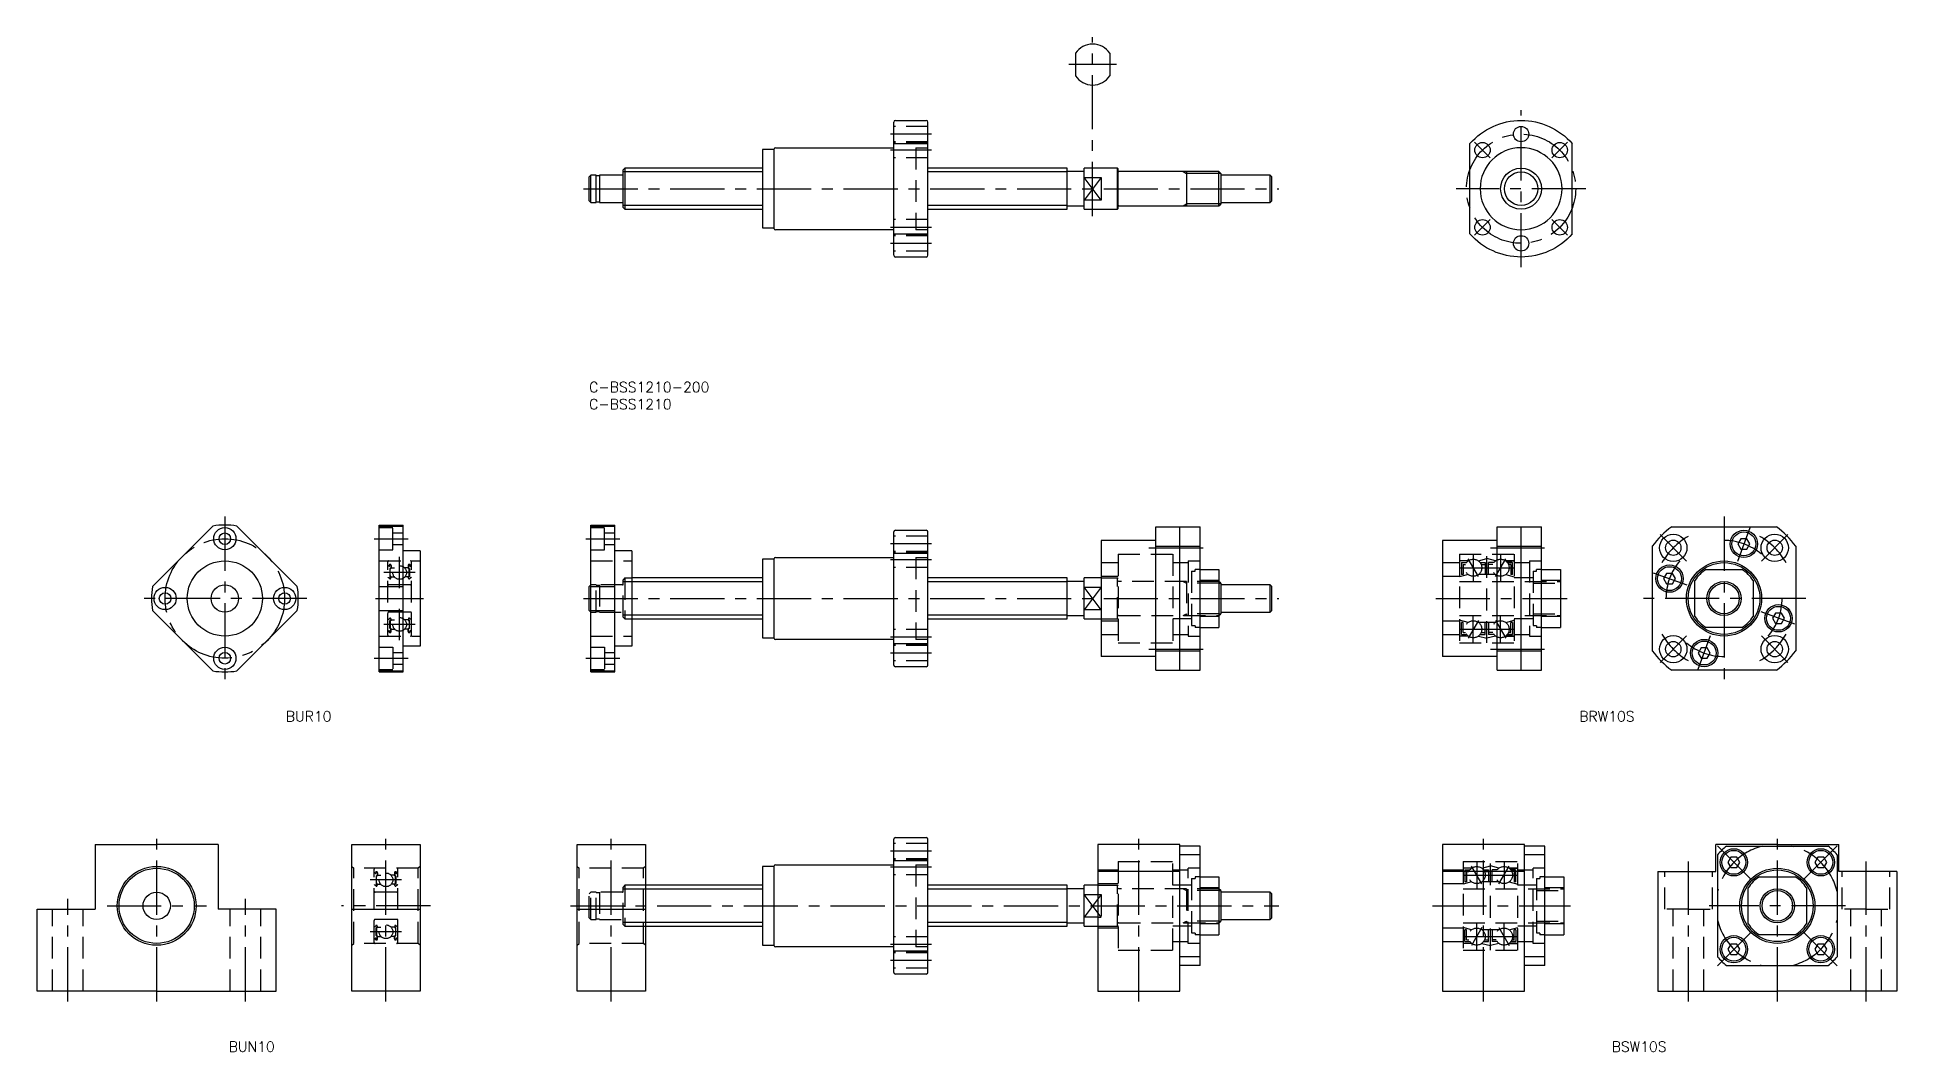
# Model space of a CAD drawing. Extents: x -162 to 383, y -196 to 101.
import ezdxf

# ---------------------------------------------------------------- set-up
doc = ezdxf.new("R2010")
doc.units = 0
doc.header["$LTSCALE"] = 0.5
doc.linetypes.add('CENTER', pattern=[50.8, 31.75, -6.35, 6.35, -6.35])
doc.linetypes.add('DASHED', pattern=[19.05, 12.7, -6.35])
doc.layers.get('0').update_dxf_attribs({"linetype": 'CONTINUOUS'})
doc.layers.add('CENTER', color=1, linetype='CENTER')
doc.styles.get("Standard").update_dxf_attribs({"font": 'txt.shx', "height": 3, "bigfont": 'bigfont.shx'})

# ---------------------------------------------------------------- blocks, each defined once
blk = doc.blocks.new('*U33')
at = {"color": 7, "linetype": 'CONTINUOUS'}
blk.add_text('BUR10', height=3, dxfattribs=at).set_placement((-88.85, -99.42))
blk = doc.blocks.new('*U34')
at = {"color": 7, "linetype": 'CONTINUOUS'}
blk.add_text('BRW10S', height=3, dxfattribs=at).set_placement((290.04, -99.42))
blk = doc.blocks.new('*U35')
at = {"color": 7, "linetype": 'CONTINUOUS'}
blk.add_text('BSW10S', height=3, dxfattribs=at).set_placement((299.53, -196.15))
blk = doc.blocks.new('*U36')
at = {"color": 7, "linetype": 'CONTINUOUS'}
blk.add_text('BUN10', height=3, dxfattribs=at).set_placement((-105.59, -196.15))
blk = doc.blocks.new('*U37')
at = {"color": 7, "linetype": 'CONTINUOUS'}
blk.add_text('C-BSS1210-200', height=3, dxfattribs=at).set_placement((0, -3))
blk = doc.blocks.new('*U38')
at = {"color": 7, "linetype": 'CONTINUOUS'}
blk.add_text('C-BSS1210', height=3, dxfattribs=at).set_placement((0, -8))

msp = doc.modelspace()

# ---------------------------------------------------------------- linework, layer by layer
at = {"color": 7, "linetype": 'CONTINUOUS'}
for p, q in [((142.5, 96.29), (142.5, 89.66)), ((152.5, 96.29), (152.5, 89.66)), ((89.75, 76.6), (98.75, 76.6)), ((89.25, 37.1), (89.25, 76.1)), ((99.25, 37.1), (99.25, 76.1)), ((54.25, 68.1), (50.75, 68.1)), ((50.75, 68.1), (50.75, 45.1)), ((54.25, 44.9), (54.25, 68.3)), ((54.55, 68.6), (89.25, 68.6)), ((89.25, 69.83), (99.25, 69.83)), ((258, 43.37), (258, 69.83)), ((288, 43.37), (288, 69.83)), ((0.5, 60.6), (0, 60.1)), ((0, 53.1), (0, 60.1)), ((2.1, 60.6), (0.5, 60.6)), ((0.5, 52.6), (0.5, 60.6)), ((2.1, 52.6), (2.1, 60.6)), ((3, 60.4), (2.1, 60.4)), ((9.8, 60.6), (3, 60.6)), ((3, 60.6), (3, 52.6)), ((10.5, 62.6), (10, 62.1)), ((10, 51.1), (10, 62.1)), ((10.5, 62.6), (10.5, 50.6)), ((50.75, 62.6), (10.5, 62.6)), ((140, 62.6), (99.25, 62.6)), ((140, 50.6), (140, 62.6)), ((145, 61.6), (140, 61.6)), ((154.8, 62.6), (145, 62.6)), ((145, 50.6), (145, 62.6)), ((155, 62.4), (154.8, 62.6)), ((154.8, 50.6), (154.8, 62.6)), ((155, 50.8), (155, 62.4)), ((184.5, 61.6), (155.2, 61.6)), ((175, 61.6), (175, 51.6)), ((185, 61.1), (184.5, 61.6)), ((184.5, 51.6), (184.5, 61.6)), ((185, 61.1), (185, 52.1)), ((199.5, 60.6), (185, 60.6)), ((200, 60.1), (199.5, 60.6)), ((199.5, 52.6), (199.5, 60.6)), ((200, 53.1), (200, 60.1)), ((145, 59.92), (150, 59.92)), ((150, 59.92), (150, 53.28)), ((0, 53.1), (0.5, 52.6)), ((0.5, 52.6), (2.1, 52.6)), ((2.1, 52.8), (3, 52.8)), ((3, 52.6), (9.8, 52.6)), ((10, 51.1), (10.5, 50.6)), ((10.5, 50.6), (50.75, 50.6)), ((99.25, 50.6), (140, 50.6)), ((140, 51.6), (145, 51.6)), ((150, 53.28), (145, 53.28)), ((145, 50.6), (154.8, 50.6)), ((154.8, 50.6), (155, 50.8)), ((155.2, 51.6), (184.5, 51.6)), ((184.5, 51.6), (185, 52.1)), ((185, 52.6), (199.5, 52.6)), ((199.5, 52.6), (200, 53.1)), ((50.75, 45.1), (54.25, 45.1)), ((89.25, 44.6), (54.55, 44.6)), ((89.25, 43.37), (99.25, 43.37)), ((98.75, 36.6), (89.75, 36.6)), ((-127.9, -59.86), (-110.24, -42.19)), ((-85.49, -59.86), (-103.16, -42.19)), ((-61.5, -84.9), (-61.5, -41.9)), ((-61.5, -41.9), (-54.5, -41.9)), ((-61.5, -42.19), (-54.5, -42.19)), ((-54.5, -84.9), (-54.5, -41.9)), ((0.5, -84.9), (0.5, -41.9)), ((0.5, -41.9), (7.5, -41.9)), ((0.5, -42.19), (7.5, -42.19)), ((7.5, -84.9), (7.5, -41.9)), ((89.75, -43.4), (98.75, -43.4)), ((166, -84.4), (166, -42.4)), ((166, -42.4), (179, -42.4)), ((173, -84.4), (173, -42.4)), ((179, -84.4), (179, -42.4)), ((266, -84.4), (266, -42.4)), ((266, -42.4), (279, -42.4)), ((273, -84.4), (273, -42.4)), ((279, -84.4), (279, -42.4)), ((317.11, -42.4), (347.77, -42.4)), ((89.25, -82.9), (89.25, -43.9)), ((99.25, -82.9), (99.25, -43.9)), ((166, -46.4), (150, -46.4)), ((150, -46.4), (150, -80.4)), ((166, -48.07), (179, -48.07)), ((266, -46.4), (250, -46.4)), ((250, -46.4), (250, -80.4)), ((266, -48.07), (279, -48.07)), ((311.44, -48.07), (311.44, -78.73)), ((353.44, -48.07), (353.44, -78.73)), ((-49.5, -49.4), (-54.5, -49.4)), ((-49.5, -49.4), (-49.5, -77.4)), ((12.5, -49.4), (7.5, -49.4)), ((12.5, -49.4), (12.5, -77.4)), ((54.25, -51.9), (50.75, -51.9)), ((50.75, -51.9), (50.75, -74.9)), ((54.25, -75.1), (54.25, -51.7)), ((54.55, -51.4), (89.25, -51.4)), ((89.25, -50.17), (99.25, -50.17)), ((-61.5, -59.86), (-54.5, -59.86)), ((0.5, -59.4), (0, -59.9)), ((0, -66.9), (0, -59.9)), ((0.5, -59.86), (7.5, -59.86)), ((50.75, -57.4), (12.5, -57.4)), ((140, -57.4), (99.25, -57.4)), ((140, -69.4), (140, -57.4)), ((145, -58.4), (140, -58.4)), ((150, -57.4), (145, -57.4)), ((145, -69.4), (145, -57.4)), ((179, -54.9), (184.5, -54.9)), ((184.5, -58.13), (179, -58.13)), ((184.5, -54.9), (184.5, -71.9)), ((185, -58.9), (184.5, -58.4)), ((185, -58.9), (185, -67.9)), ((199.5, -59.4), (185, -59.4)), ((200, -59.9), (199.5, -59.4)), ((199.5, -67.4), (199.5, -59.4)), ((200, -66.9), (200, -59.9)), ((279, -54.9), (284.5, -54.9)), ((284.5, -58.13), (279, -58.13)), ((284.5, -54.9), (284.5, -71.9)), ((323.94, -68.67), (323.94, -58.13)), ((327.17, -54.9), (337.71, -54.9)), ((340.94, -58.13), (340.94, -68.67)), ((145, -60.08), (150, -60.08)), ((-110.24, -84.61), (-127.9, -66.94)), ((-103.16, -84.61), (-85.49, -66.94)), ((-61.5, -66.94), (-54.5, -66.94)), ((0, -66.9), (0.5, -67.4)), ((0.5, -66.94), (7.5, -66.94)), ((12.5, -69.4), (50.75, -69.4)), ((99.25, -69.4), (140, -69.4)), ((140, -68.4), (145, -68.4)), ((150, -66.72), (145, -66.72)), ((145, -69.4), (150, -69.4)), ((184.5, -68.67), (179, -68.67)), ((184.5, -68.4), (185, -67.9)), ((185, -67.4), (199.5, -67.4)), ((199.5, -67.4), (200, -66.9)), ((284.5, -68.67), (279, -68.67)), ((50.75, -74.9), (54.25, -74.9)), ((89.25, -75.4), (54.55, -75.4)), ((179, -71.9), (184.5, -71.9)), ((279, -71.9), (284.5, -71.9)), ((337.71, -71.9), (327.17, -71.9)), ((-49.5, -77.4), (-54.5, -77.4)), ((12.5, -77.4), (7.5, -77.4)), ((89.25, -76.63), (99.25, -76.63)), ((166, -80.4), (150, -80.4)), ((166, -78.73), (179, -78.73)), ((266, -80.4), (250, -80.4)), ((266, -78.73), (279, -78.73)), ((-61.5, -84.61), (-54.5, -84.61)), ((-61.5, -84.9), (-54.5, -84.9)), ((0.5, -84.61), (7.5, -84.61)), ((0.5, -84.9), (7.5, -84.9)), ((98.75, -83.4), (89.75, -83.4)), ((166, -84.4), (179, -84.4)), ((266, -84.4), (279, -84.4)), ((347.77, -84.4), (317.11, -84.4)), ((-144.67, -135.4), (-126.67, -135.4)), ((-144.67, -135.4), (-144.67, -154.4)), ((-108.67, -135.4), (-126.67, -135.4)), ((-108.67, -135.4), (-108.67, -154.4)), ((-69.5, -178.4), (-69.5, -135.4)), ((-69.5, -135.4), (-49.5, -135.4)), ((-49.5, -135.4), (-49.5, -178.4)), ((-3.5, -178.4), (-3.5, -135.4)), ((-3.5, -135.4), (16.5, -135.4)), ((16.5, -135.4), (16.5, -178.4)), ((89.25, -172.9), (89.25, -133.9)), ((89.75, -133.4), (98.75, -133.4)), ((99.25, -172.9), (99.25, -133.9)), ((149, -135.4), (149, -178.4)), ((173, -135.4), (149, -135.4)), ((173, -170.55), (173, -135.4)), ((179, -135.9), (173, -135.9)), ((179, -170.9), (179, -135.9)), ((250, -135.4), (250, -178.4)), ((274, -135.4), (250, -135.4)), ((274, -170.55), (274, -135.4)), ((280, -135.9), (274, -135.9)), ((280, -170.9), (280, -135.9)), ((348.06, -135.4), (330.06, -135.4)), ((330.06, -143.4), (330.06, -135.4)), ((333.13, -135.9), (362.98, -135.9)), ((348.06, -135.4), (366.06, -135.4)), ((366.06, -143.4), (366.06, -135.4)), ((54.55, -141.4), (89.25, -141.4)), ((89.25, -140.17), (99.25, -140.17)), ((179, -138.48), (173, -138.48)), ((280, -138.48), (274, -138.48)), ((330.56, -138.48), (330.56, -168.32)), ((365.56, -138.48), (365.56, -168.32)), ((54.25, -141.9), (50.75, -141.9)), ((50.75, -141.9), (50.75, -164.9)), ((54.25, -165.1), (54.25, -141.7)), ((173, -143.4), (149, -143.4)), ((179, -144.9), (184.5, -144.9)), ((184.5, -144.9), (184.5, -161.9)), ((274, -143.4), (250, -143.4)), ((280, -144.9), (285.5, -144.9)), ((285.5, -144.9), (285.5, -161.9)), ((313.06, -143.4), (313.06, -178.4)), ((313.06, -143.4), (330.06, -143.4)), ((342.79, -144.9), (353.32, -144.9)), ((383.06, -143.4), (366.06, -143.4)), ((383.06, -143.4), (383.06, -178.4)), ((50.75, -147.4), (16.5, -147.4)), ((140, -147.4), (99.25, -147.4)), ((140, -159.4), (140, -147.4)), ((145, -148.4), (140, -148.4)), ((149, -147.4), (145, -147.4)), ((145, -159.4), (145, -147.4)), ((145, -150.08), (149, -150.08)), ((184.5, -148.13), (179, -148.13)), ((185, -148.9), (184.5, -148.4)), ((185, -148.9), (185, -157.9)), ((199.5, -149.4), (185, -149.4)), ((200, -149.9), (199.5, -149.4)), ((199.5, -157.4), (199.5, -149.4)), ((200, -156.9), (200, -149.9)), ((285.5, -148.13), (280, -148.13)), ((339.56, -158.67), (339.56, -148.13)), ((356.56, -148.13), (356.56, -158.67)), ((-161.67, -178.4), (-161.67, -154.4)), ((-91.67, -178.4), (-91.67, -154.4)), ((-69.5, -154.4), (-49.5, -154.4)), ((-3.5, -154.4), (16.5, -154.4)), ((149, -156.72), (145, -156.72)), ((184.5, -158.4), (185, -157.9)), ((185, -157.4), (199.5, -157.4)), ((199.5, -157.4), (200, -156.9)), ((16.5, -159.4), (50.75, -159.4)), ((99.25, -159.4), (140, -159.4)), ((140, -158.4), (145, -158.4)), ((145, -159.4), (149, -159.4)), ((184.5, -158.67), (179, -158.67)), ((179, -161.9), (184.5, -161.9)), ((285.5, -158.67), (280, -158.67)), ((280, -161.9), (285.5, -161.9)), ((353.32, -161.9), (342.79, -161.9)), ((50.75, -164.9), (54.25, -164.9)), ((89.25, -165.4), (54.55, -165.4)), ((89.25, -166.63), (99.25, -166.63)), ((179, -168.32), (173, -168.32)), ((280, -168.32), (274, -168.32)), ((98.75, -173.4), (89.75, -173.4)), ((173, -178.4), (173, -170.55)), ((179, -170.9), (173, -170.9)), ((274, -178.4), (274, -170.55)), ((280, -170.9), (274, -170.9)), ((333.13, -170.9), (362.98, -170.9)), ((-126.67, -178.4), (-161.67, -178.4)), ((-126.67, -178.4), (-91.67, -178.4)), ((-49.5, -178.4), (-69.5, -178.4)), ((16.5, -178.4), (-3.5, -178.4)), ((149, -178.4), (173, -178.4)), ((250, -178.4), (274, -178.4)), ((313.06, -178.4), (348.06, -178.4)), ((383.06, -178.4), (348.06, -178.4))]:
    msp.add_line(p, q, dxfattribs=at)
at = {"color": 3, "linetype": 'DASHED'}
for p, q in [((99.25, 74.85), (89.25, 74.85)), ((99.25, 70.35), (89.25, 70.35)), ((99.25, 70.16), (89.25, 70.16)), ((99.25, 65.66), (89.25, 65.66)), ((95.75, 68.6), (95.75, 44.6)), ((95.75, 68.6), (99.25, 68.6)), ((99.25, 47.54), (89.25, 47.54)), ((99.25, 44.6), (95.75, 44.6)), ((99.25, 43.04), (89.25, 43.04)), ((99.25, 42.85), (89.25, 42.85)), ((99.25, 38.35), (89.25, 38.35)), ((-61.5, -42.65), (-57.5, -42.65)), ((-57.5, -49.15), (-57.5, -42.65)), ((0.5, -42.65), (4.5, -42.65)), ((4.5, -49.15), (4.5, -42.65)), ((-57.5, -44.2), (-54.5, -44.2)), ((-57.5, -47.6), (-54.5, -47.6)), ((4.5, -44.2), (7.5, -44.2)), ((4.5, -47.6), (7.5, -47.6)), ((99.25, -45.15), (89.25, -45.15)), ((-61.5, -49.15), (-57.5, -49.15)), ((-61.5, -52.4), (-49.5, -52.4)), ((-59, -74.1), (-59, -52.7)), ((-59, -53.65), (-58.9, -53.75)), ((-58.9, -53.75), (-58.67, -53.75)), ((-58.67, -53.75), (-58.56, -53.57)), ((-58.62, -53.93), (-58.5, -54)), ((-58.55, -53.82), (-58.44, -53.63)), ((-58.44, -53.88), (-58.55, -53.82)), ((-58.5, -54), (-58.44, -53.88)), ((-58.13, -54.45), (-58.4, -54.72)), ((-58.13, -53.72), (-58.13, -54.45)), ((-58, -53.72), (-58, -54.51)), ((-58, -54.35), (-57.9, -54.45)), ((-57.9, -54.45), (-56.98, -54.45)), ((-53.1, -54.45), (-54.02, -54.45)), ((-53, -54.35), (-53.1, -54.45)), ((-53, -53.72), (-53, -54.51)), ((-52.87, -53.72), (-52.87, -54.45)), ((-52.87, -54.45), (-52.6, -54.72)), ((-52.45, -53.82), (-52.56, -53.63)), ((-52.56, -53.88), (-52.45, -53.82)), ((-52.5, -54), (-52.56, -53.88)), ((-52.38, -53.93), (-52.5, -54)), ((-52.33, -53.75), (-52.44, -53.57)), ((-52.1, -53.75), (-52.33, -53.75)), ((-52, -53.65), (-52.1, -53.75)), ((-52, -74.1), (-52, -52.7)), ((0.5, -49.15), (4.5, -49.15)), ((0.5, -52.4), (12.5, -52.4)), ((99.25, -49.65), (89.25, -49.65)), ((99.25, -49.84), (89.25, -49.84)), ((99.25, -54.34), (89.25, -54.34)), ((95.75, -51.4), (95.75, -75.4)), ((95.75, -51.4), (99.25, -51.4)), ((150, -52.9), (155, -52.9)), ((155, -50.4), (171, -50.4)), ((155, -50.4), (155, -76.4)), ((171, -50.4), (171, -76.4)), ((171, -52.9), (175.5, -52.9)), ((175.5, -52.4), (179, -52.4)), ((175.5, -52.4), (175.5, -74.4)), ((250, -52.9), (255, -52.9)), ((255, -50.4), (271, -50.4)), ((255, -50.4), (255, -76.4)), ((257.5, -52.4), (255, -52.4)), ((255.5, -52.9), (255.5, -56.4)), ((255.5, -52.9), (257, -52.9)), ((256, -53.4), (256, -56.4)), ((256, -53.4), (256.71, -53.4)), ((260.5, -52.4), (263, -51.73)), ((261, -52.9), (262.5, -52.9)), ((261.29, -53.4), (262.5, -53.4)), ((262.5, -52.9), (262.5, -56.4)), ((263, -76.4), (263, -50.4)), ((265.5, -52.4), (263, -51.73)), ((265, -52.9), (263.5, -52.9)), ((263.5, -56.4), (263.5, -52.9)), ((264.71, -53.4), (263.5, -53.4)), ((268.5, -52.4), (271, -52.4)), ((271, -52.4), (268.5, -52.4)), ((271, -52.4), (268.5, -52.4)), ((270.3, -52.4), (269, -52.4)), ((269, -52.9), (270.5, -52.9)), ((270.3, -52.9), (269, -52.9)), ((270, -53.4), (269.29, -53.4)), ((270, -53.4), (270, -56.4)), ((270.5, -56.4), (270.5, -52.9)), ((271, -50.4), (271, -76.4)), ((271, -52.9), (275.5, -52.9)), ((275.5, -52.4), (279, -52.4)), ((275.5, -52.4), (275.5, -74.4)), ((-59, -57.4), (-58.9, -57.3)), ((-58.9, -57.3), (-58.67, -57.3)), ((-52.3, -59.4), (-58.7, -59.4)), ((-58.67, -57.3), (-58.45, -57.56)), ((-58.4, -54.72), (-58.4, -56.9)), ((-58, -54.51), (-58.27, -54.77)), ((-58.27, -56.9), (-58.27, -54.77)), ((-58.07, -56.9), (-58.27, -56.9)), ((-58.27, -57.03), (-58.07, -57.03)), ((-58.07, -57.03), (-58.07, -56.9)), ((-58.07, -57.48), (-57.96, -57.19)), ((-57.96, -57.19), (-57.86, -57.1)), ((-57.86, -57.1), (-57.02, -57.1)), ((-53.14, -57.1), (-53.98, -57.1)), ((-53.04, -57.19), (-53.14, -57.1)), ((-52.93, -57.48), (-53.04, -57.19)), ((-53, -54.51), (-52.73, -54.77)), ((-52.93, -56.9), (-52.73, -56.9)), ((-52.93, -57.03), (-52.93, -56.9)), ((-52.73, -57.03), (-52.93, -57.03)), ((-52.73, -56.9), (-52.73, -54.77)), ((-52.6, -54.72), (-52.6, -56.9)), ((-52.33, -57.3), (-52.55, -57.56)), ((-52.1, -57.3), (-52.33, -57.3)), ((-52, -57.4), (-52.1, -57.3)), ((2.1, -59.4), (0.5, -59.4)), ((2.1, -67.4), (2.1, -59.4)), ((3, -59.6), (2.1, -59.6)), ((9.8, -59.4), (3, -59.4)), ((3, -59.4), (3, -67.4)), ((10.5, -57.4), (10, -57.9)), ((10, -68.9), (10, -57.9)), ((12.5, -58.5), (10, -58.5)), ((10.5, -57.4), (10.5, -69.4)), ((10.5, -57.4), (12.5, -57.4)), ((150, -56.9), (155, -56.9)), ((150, -57.4), (154.8, -57.4)), ((155, -57.6), (154.8, -57.4)), ((154.8, -69.4), (154.8, -57.4)), ((184.5, -58.4), (155.2, -58.4)), ((174.06, -58.4), (175, -58.94)), ((175, -58.4), (175, -68.4)), ((184.5, -58.94), (175, -58.94)), ((176.5, -55.4), (176.5, -71.4)), ((176.5, -55.4), (177.5, -55.4)), ((179, -54.9), (177.5, -54.9)), ((177.5, -55.4), (177.5, -54.9)), ((250, -56.9), (255, -56.9)), ((257.5, -56.4), (255, -57.07)), ((255, -58.4), (284.5, -58.4)), ((256, -56.4), (255.5, -56.4)), ((265.5, -56.4), (260.5, -56.4)), ((268.5, -56.4), (271, -57.07)), ((270.5, -56.4), (270, -56.4)), ((276.5, -57.4), (271, -57.4)), ((276.5, -55.4), (276.5, -71.4)), ((276.5, -55.4), (277.5, -55.4)), ((276.5, -58.94), (284.5, -58.94)), ((279, -54.9), (277.5, -54.9)), ((277.5, -55.4), (277.5, -54.9)), ((-59, -69.4), (-58.9, -69.5)), ((-58.9, -69.5), (-58.67, -69.5)), ((-52.3, -67.4), (-58.7, -67.4)), ((-58.67, -69.5), (-58.45, -69.24)), ((-58.4, -72.08), (-58.4, -69.9)), ((-58.27, -69.76), (-58.07, -69.76)), ((-58.27, -69.9), (-58.27, -72.03)), ((-58.07, -69.9), (-58.27, -69.9)), ((-58.07, -69.32), (-57.96, -69.61)), ((-58.07, -69.76), (-58.07, -69.9)), ((-57.96, -69.61), (-57.86, -69.7)), ((-57.86, -69.7), (-57.02, -69.7)), ((-53.14, -69.7), (-53.98, -69.7)), ((-53.04, -69.61), (-53.14, -69.7)), ((-52.93, -69.32), (-53.04, -69.61)), ((-52.73, -69.76), (-52.93, -69.76)), ((-52.93, -69.76), (-52.93, -69.9)), ((-52.93, -69.9), (-52.73, -69.9)), ((-52.73, -69.9), (-52.73, -72.03)), ((-52.6, -72.08), (-52.6, -69.9)), ((-52.33, -69.5), (-52.55, -69.24)), ((-52.1, -69.5), (-52.33, -69.5)), ((-52, -69.4), (-52.1, -69.5)), ((0.5, -67.4), (2.1, -67.4)), ((2.1, -67.2), (3, -67.2)), ((3, -67.4), (9.8, -67.4)), ((12.5, -68.3), (10, -68.3)), ((10, -68.9), (10.5, -69.4)), ((10.5, -69.4), (12.5, -69.4)), ((150, -69.4), (154.8, -69.4)), ((150, -69.9), (155, -69.9)), ((154.8, -69.4), (155, -69.2)), ((155.2, -68.4), (184.5, -68.4)), ((176.5, -69.4), (171, -69.4)), ((174.06, -68.4), (175, -67.86)), ((184.5, -67.86), (175, -67.86)), ((250, -69.9), (255, -69.9)), ((255, -68.4), (284.5, -68.4)), ((257.5, -70.4), (255, -69.73)), ((255.5, -73.9), (255.5, -70.4)), ((256, -70.4), (255.5, -70.4)), ((256, -73.4), (256, -70.4)), ((265.5, -70.4), (260.5, -70.4)), ((262.5, -73.9), (262.5, -70.4)), ((263.5, -70.4), (263.5, -73.9)), ((268.5, -70.4), (271, -69.73)), ((270, -73.4), (270, -70.4)), ((270.5, -70.4), (270, -70.4)), ((270.5, -70.4), (270.5, -73.9)), ((276.5, -69.4), (271, -69.4)), ((276.5, -67.86), (284.5, -67.86)), ((-61.5, -74.4), (-49.5, -74.4)), ((-59, -73.15), (-58.9, -73.05)), ((-58.9, -73.05), (-58.67, -73.05)), ((-58.67, -73.05), (-58.56, -73.23)), ((-58.62, -72.87), (-58.5, -72.8)), ((-58.44, -72.92), (-58.55, -72.98)), ((-58.55, -72.98), (-58.44, -73.17)), ((-58.5, -72.8), (-58.44, -72.92)), ((-58.13, -72.35), (-58.4, -72.08)), ((-58, -72.29), (-58.27, -72.03)), ((-58.13, -73.08), (-58.13, -72.35)), ((-58, -73.08), (-58, -72.29)), ((-58, -72.45), (-57.9, -72.35)), ((-57.9, -72.35), (-56.98, -72.35)), ((-53.1, -72.35), (-54.02, -72.35)), ((-53, -72.45), (-53.1, -72.35)), ((-53, -72.29), (-52.73, -72.03)), ((-53, -73.08), (-53, -72.29)), ((-52.87, -72.35), (-52.6, -72.08)), ((-52.87, -73.08), (-52.87, -72.35)), ((-52.5, -72.8), (-52.56, -72.92)), ((-52.56, -72.92), (-52.45, -72.98)), ((-52.45, -72.98), (-52.56, -73.17)), ((-52.38, -72.87), (-52.5, -72.8)), ((-52.33, -73.05), (-52.44, -73.23)), ((-52.1, -73.05), (-52.33, -73.05)), ((-52, -73.15), (-52.1, -73.05)), ((0.5, -74.4), (12.5, -74.4)), ((99.25, -72.46), (89.25, -72.46)), ((99.25, -75.4), (95.75, -75.4)), ((150, -73.9), (155, -73.9)), ((171, -73.9), (175.5, -73.9)), ((175.5, -74.4), (179, -74.4)), ((177.5, -71.4), (176.5, -71.4)), ((177.5, -71.4), (177.5, -71.9)), ((179, -71.9), (177.5, -71.9)), ((250, -73.9), (255, -73.9)), ((257.5, -74.4), (255, -74.4)), ((255.5, -73.9), (257, -73.9)), ((256, -73.4), (256.71, -73.4)), ((260.5, -74.4), (263, -75.07)), ((261, -73.9), (262.5, -73.9)), ((261.29, -73.4), (262.5, -73.4)), ((265.5, -74.4), (263, -75.07)), ((264.71, -73.4), (263.5, -73.4)), ((265, -73.9), (263.5, -73.9)), ((268.5, -74.4), (271, -74.4)), ((271, -74.4), (268.5, -74.4)), ((271, -74.4), (268.5, -74.4)), ((269, -73.9), (270.5, -73.9)), ((270.3, -73.9), (269, -73.9)), ((270.3, -74.4), (269, -74.4)), ((270, -73.4), (269.29, -73.4)), ((271, -73.9), (275.5, -73.9)), ((275.5, -74.4), (279, -74.4)), ((277.5, -71.4), (276.5, -71.4)), ((277.5, -71.4), (277.5, -71.9)), ((279, -71.9), (277.5, -71.9)), ((-61.5, -77.65), (-57.5, -77.65)), ((-57.5, -77.65), (-57.5, -84.15)), ((-57.5, -79.2), (-54.5, -79.2)), ((0.5, -77.65), (4.5, -77.65)), ((4.5, -77.65), (4.5, -84.15)), ((4.5, -79.2), (7.5, -79.2)), ((99.25, -76.96), (89.25, -76.96)), ((99.25, -77.15), (89.25, -77.15)), ((99.25, -81.65), (89.25, -81.65)), ((155, -76.4), (171, -76.4)), ((255, -76.4), (271, -76.4)), ((-61.5, -84.15), (-57.5, -84.15)), ((-57.5, -82.6), (-54.5, -82.6)), ((0.5, -84.15), (4.5, -84.15)), ((4.5, -82.6), (7.5, -82.6)), ((99.25, -135.15), (89.25, -135.15)), ((99.25, -139.65), (89.25, -139.65)), ((99.25, -139.84), (89.25, -139.84)), ((95.75, -141.4), (95.75, -165.4)), ((95.75, -141.4), (99.25, -141.4)), ((155, -140.4), (155, -166.4)), ((155, -140.4), (171, -140.4)), ((171, -166.4), (171, -140.4)), ((256, -140.4), (256, -166.4)), ((256, -140.4), (272, -140.4)), ((264, -166.4), (264, -140.4)), ((272, -166.4), (272, -140.4)), ((-69.5, -141.85), (-68.95, -142.4)), ((-68.95, -164.4), (-68.95, -142.4)), ((-50.05, -142.4), (-68.95, -142.4)), ((-63, -164.1), (-63, -142.7)), ((-63, -143.65), (-62.9, -143.75)), ((-62.9, -143.75), (-62.67, -143.75)), ((-62.67, -143.75), (-62.56, -143.57)), ((-62.62, -143.93), (-62.5, -144)), ((-62.55, -143.82), (-62.44, -143.63)), ((-62.44, -143.88), (-62.55, -143.82)), ((-62.5, -144), (-62.44, -143.88)), ((-62.13, -144.45), (-62.4, -144.72)), ((-62.4, -144.72), (-62.4, -146.9)), ((-62, -144.51), (-62.27, -144.77)), ((-62.27, -146.9), (-62.27, -144.77)), ((-62.07, -146.9), (-62.27, -146.9)), ((-62.27, -147.03), (-62.07, -147.03)), ((-62.13, -143.72), (-62.13, -144.45)), ((-62.07, -147.03), (-62.07, -146.9)), ((-62, -143.72), (-62, -144.51)), ((-62, -144.35), (-61.9, -144.45)), ((-61.9, -144.45), (-60.98, -144.45)), ((-57.1, -144.45), (-58.02, -144.45)), ((-57, -144.35), (-57.1, -144.45)), ((-57, -143.72), (-57, -144.51)), ((-57, -144.51), (-56.73, -144.77)), ((-56.93, -146.9), (-56.73, -146.9)), ((-56.93, -147.03), (-56.93, -146.9)), ((-56.73, -147.03), (-56.93, -147.03)), ((-56.87, -143.72), (-56.87, -144.45)), ((-56.87, -144.45), (-56.6, -144.72)), ((-56.73, -146.9), (-56.73, -144.77)), ((-56.6, -144.72), (-56.6, -146.9)), ((-56.45, -143.82), (-56.56, -143.63)), ((-56.56, -143.88), (-56.45, -143.82)), ((-56.5, -144), (-56.56, -143.88)), ((-56.38, -143.93), (-56.5, -144)), ((-56.33, -143.75), (-56.44, -143.57)), ((-56.1, -143.75), (-56.33, -143.75)), ((-56, -143.65), (-56.1, -143.75)), ((-56, -164.1), (-56, -142.7)), ((-49.5, -141.85), (-50.05, -142.4)), ((-50.05, -164.4), (-50.05, -142.4)), ((-3.5, -141.85), (-2.95, -142.4)), ((-2.95, -164.4), (-2.95, -142.4)), ((15.95, -142.4), (-2.95, -142.4)), ((16.5, -141.85), (15.95, -142.4)), ((15.95, -164.4), (15.95, -142.4)), ((99.25, -144.34), (89.25, -144.34)), ((149, -142.9), (155, -142.9)), ((149, -146.9), (155, -146.9)), ((171, -142.9), (175.5, -142.9)), ((175.5, -164.4), (175.5, -142.4)), ((179, -142.4), (175.5, -142.4)), ((176.5, -145.4), (176.5, -161.4)), ((176.5, -145.4), (177.5, -145.4)), ((177.5, -144.9), (177.5, -145.4)), ((179, -144.9), (177.5, -144.9)), ((250, -142.9), (256, -142.9)), ((250, -146.9), (256, -146.9)), ((258.5, -142.4), (256, -142.4)), ((258.5, -146.4), (256, -147.07)), ((256.5, -142.9), (256.5, -146.4)), ((256.5, -142.9), (258, -142.9)), ((257, -146.4), (256.5, -146.4)), ((257, -143.4), (257, -146.4)), ((257, -143.4), (257.71, -143.4)), ((261.5, -142.4), (264, -141.73)), ((266.5, -146.4), (261.5, -146.4)), ((262, -142.9), (263.5, -142.9)), ((262.29, -143.4), (263.5, -143.4)), ((263.5, -142.9), (263.5, -146.4)), ((266.5, -142.4), (264, -141.73)), ((266, -142.9), (264.5, -142.9)), ((264.5, -146.4), (264.5, -142.9)), ((265.71, -143.4), (264.5, -143.4)), ((269.5, -142.4), (272, -142.4)), ((272, -142.4), (269.5, -142.4)), ((272, -142.4), (269.5, -142.4)), ((269.5, -146.4), (272, -147.07)), ((271.3, -142.4), (270, -142.4)), ((270, -142.9), (271.5, -142.9)), ((271.3, -142.9), (270, -142.9)), ((271, -143.4), (270.29, -143.4)), ((271, -143.4), (271, -146.4)), ((271.5, -146.4), (271, -146.4)), ((271.5, -146.4), (271.5, -142.9)), ((272, -142.9), (276.5, -142.9)), ((276.5, -164.4), (276.5, -142.4)), ((280, -142.4), (276.5, -142.4)), ((277.5, -145.4), (277.5, -161.4)), ((277.5, -145.4), (278.5, -145.4)), ((278.5, -144.9), (278.5, -145.4)), ((280, -144.9), (278.5, -144.9)), ((315.06, -154.4), (315.06, -143.4)), ((329.06, -154.4), (329.06, -143.4)), ((367.06, -154.4), (367.06, -143.4)), ((381.06, -154.4), (381.06, -143.4)), ((-63, -147.4), (-62.9, -147.3)), ((-62.9, -147.3), (-62.67, -147.3)), ((-56.3, -149.4), (-62.7, -149.4)), ((-62.67, -147.3), (-62.45, -147.56)), ((-62.07, -147.48), (-61.96, -147.19)), ((-61.96, -147.19), (-61.86, -147.1)), ((-61.86, -147.1), (-61.02, -147.1)), ((-57.14, -147.1), (-57.98, -147.1)), ((-57.04, -147.19), (-57.14, -147.1)), ((-56.93, -147.48), (-57.04, -147.19)), ((-56.33, -147.3), (-56.55, -147.56)), ((-56.1, -147.3), (-56.33, -147.3)), ((-56, -147.4), (-56.1, -147.3)), ((0.5, -149.4), (0, -149.9)), ((0, -156.9), (0, -149.9)), ((2.1, -149.4), (0.5, -149.4)), ((0.5, -157.4), (0.5, -149.4)), ((2.1, -157.4), (2.1, -149.4)), ((3, -149.6), (2.1, -149.6)), ((9.8, -149.4), (3, -149.4)), ((3, -149.4), (3, -157.4)), ((10.5, -147.4), (10, -147.9)), ((10, -158.9), (10, -147.9)), ((16.5, -148.5), (10, -148.5)), ((10.5, -147.4), (10.5, -159.4)), ((16.5, -147.4), (10.5, -147.4)), ((149, -147.4), (154.8, -147.4)), ((149, -150.08), (150, -150.08)), ((150, -150.08), (150, -156.72)), ((155, -147.6), (154.8, -147.4)), ((154.8, -159.4), (154.8, -147.4)), ((184.5, -148.4), (155.2, -148.4)), ((176.5, -147.4), (171, -147.4)), ((174.06, -148.4), (175, -148.94)), ((175, -148.4), (175, -158.4)), ((184.5, -148.94), (175, -148.94)), ((256, -148.4), (285.5, -148.4)), ((277.5, -147.4), (272, -147.4)), ((277.5, -148.94), (285.5, -148.94)), ((-157.17, -178.4), (-157.17, -154.4)), ((-148.17, -178.4), (-148.17, -154.4)), ((-105.17, -178.4), (-105.17, -154.4)), ((-96.17, -178.4), (-96.17, -154.4)), ((-56.3, -157.4), (-62.7, -157.4)), ((0, -156.9), (0.5, -157.4)), ((0.5, -157.4), (2.1, -157.4)), ((2.1, -157.2), (3, -157.2)), ((3, -157.4), (9.8, -157.4)), ((149, -156.72), (150, -156.72)), ((174.06, -158.4), (175, -157.86)), ((184.5, -157.86), (175, -157.86)), ((277.5, -157.86), (285.5, -157.86)), ((322.06, -154.4), (315.06, -154.4)), ((317.56, -178.4), (317.56, -154.4)), ((322.06, -154.4), (329.06, -154.4)), ((326.56, -178.4), (326.56, -154.4)), ((374.06, -154.4), (367.06, -154.4)), ((369.56, -178.4), (369.56, -154.4)), ((374.06, -154.4), (381.06, -154.4)), ((378.56, -178.4), (378.56, -154.4)), ((-63, -159.4), (-62.9, -159.5)), ((-63, -163.15), (-62.9, -163.05)), ((-62.9, -159.5), (-62.67, -159.5)), ((-62.9, -163.05), (-62.67, -163.05)), ((-62.67, -159.5), (-62.45, -159.24)), ((-62.67, -163.05), (-62.56, -163.23)), ((-62.62, -162.87), (-62.5, -162.8)), ((-62.44, -162.92), (-62.55, -162.98)), ((-62.55, -162.98), (-62.44, -163.17)), ((-62.5, -162.8), (-62.44, -162.92)), ((-62.4, -162.08), (-62.4, -159.9)), ((-62.13, -162.35), (-62.4, -162.08)), ((-62.27, -159.76), (-62.07, -159.76)), ((-62.27, -159.9), (-62.27, -162.03)), ((-62.07, -159.9), (-62.27, -159.9)), ((-62, -162.29), (-62.27, -162.03)), ((-62.13, -163.08), (-62.13, -162.35)), ((-62.07, -159.32), (-61.96, -159.61)), ((-62.07, -159.76), (-62.07, -159.9)), ((-62, -163.08), (-62, -162.29)), ((-62, -162.45), (-61.9, -162.35)), ((-61.96, -159.61), (-61.86, -159.7)), ((-61.9, -162.35), (-60.98, -162.35)), ((-61.86, -159.7), (-61.02, -159.7)), ((-57.1, -162.35), (-58.02, -162.35)), ((-57.14, -159.7), (-57.98, -159.7)), ((-57.04, -159.61), (-57.14, -159.7)), ((-57, -162.45), (-57.1, -162.35)), ((-56.93, -159.32), (-57.04, -159.61)), ((-57, -162.29), (-56.73, -162.03)), ((-57, -163.08), (-57, -162.29)), ((-56.73, -159.76), (-56.93, -159.76)), ((-56.93, -159.76), (-56.93, -159.9)), ((-56.93, -159.9), (-56.73, -159.9)), ((-56.87, -162.35), (-56.6, -162.08)), ((-56.87, -163.08), (-56.87, -162.35)), ((-56.73, -159.9), (-56.73, -162.03)), ((-56.6, -162.08), (-56.6, -159.9)), ((-56.5, -162.8), (-56.56, -162.92)), ((-56.56, -162.92), (-56.45, -162.98)), ((-56.45, -162.98), (-56.56, -163.17)), ((-56.33, -159.5), (-56.55, -159.24)), ((-56.38, -162.87), (-56.5, -162.8)), ((-56.33, -163.05), (-56.44, -163.23)), ((-56.1, -159.5), (-56.33, -159.5)), ((-56.1, -163.05), (-56.33, -163.05)), ((-56, -159.4), (-56.1, -159.5)), ((-56, -163.15), (-56.1, -163.05)), ((16.5, -158.3), (10, -158.3)), ((10, -158.9), (10.5, -159.4)), ((10.5, -159.4), (16.5, -159.4)), ((99.25, -162.46), (89.25, -162.46)), ((149, -159.4), (154.8, -159.4)), ((149, -159.9), (155, -159.9)), ((154.8, -159.4), (155, -159.2)), ((155.2, -158.4), (184.5, -158.4)), ((176.5, -159.4), (171, -159.4)), ((177.5, -161.4), (176.5, -161.4)), ((177.5, -161.4), (177.5, -161.9)), ((179, -161.9), (177.5, -161.9)), ((250, -159.9), (256, -159.9)), ((256, -158.4), (285.5, -158.4)), ((258.5, -160.4), (256, -159.73)), ((256.5, -163.9), (256.5, -160.4)), ((257, -160.4), (256.5, -160.4)), ((257, -163.4), (257, -160.4)), ((257, -163.4), (257.71, -163.4)), ((266.5, -160.4), (261.5, -160.4)), ((262.29, -163.4), (263.5, -163.4)), ((263.5, -163.9), (263.5, -160.4)), ((264.5, -160.4), (264.5, -163.9)), ((265.71, -163.4), (264.5, -163.4)), ((269.5, -160.4), (272, -159.73)), ((271, -163.4), (270.29, -163.4)), ((271, -163.4), (271, -160.4)), ((271.5, -160.4), (271, -160.4)), ((271.5, -160.4), (271.5, -163.9)), ((277.5, -159.4), (272, -159.4)), ((278.5, -161.4), (277.5, -161.4)), ((278.5, -161.4), (278.5, -161.9)), ((280, -161.9), (278.5, -161.9)), ((-69.5, -164.95), (-68.95, -164.4)), ((-50.05, -164.4), (-68.95, -164.4)), ((-49.5, -164.95), (-50.05, -164.4)), ((-3.5, -164.95), (-2.95, -164.4)), ((15.95, -164.4), (-2.95, -164.4)), ((16.5, -164.95), (15.95, -164.4)), ((99.25, -166.96), (89.25, -166.96)), ((99.25, -167.15), (89.25, -167.15)), ((99.25, -165.4), (95.75, -165.4)), ((155, -166.4), (171, -166.4)), ((171, -163.9), (175.5, -163.9)), ((179, -164.4), (175.5, -164.4)), ((250, -163.9), (256, -163.9)), ((258.5, -164.4), (256, -164.4)), ((256, -166.4), (272, -166.4)), ((256.5, -163.9), (258, -163.9)), ((261.5, -164.4), (264, -165.07)), ((262, -163.9), (263.5, -163.9)), ((266.5, -164.4), (264, -165.07)), ((266, -163.9), (264.5, -163.9)), ((269.5, -164.4), (272, -164.4)), ((272, -164.4), (269.5, -164.4)), ((272, -164.4), (269.5, -164.4)), ((270, -163.9), (271.5, -163.9)), ((271.3, -163.9), (270, -163.9)), ((271.3, -164.4), (270, -164.4)), ((272, -163.9), (276.5, -163.9)), ((280, -164.4), (276.5, -164.4)), ((99.25, -171.65), (89.25, -171.65))]:
    msp.add_line(p, q, dxfattribs=at)
at = {"color": 3, "linetype": 'CONTINUOUS'}
for p, q in [((50.75, 61.5), (10, 61.5)), ((140, 61.5), (99.25, 61.5)), ((174.06, 61.6), (175, 61.06)), ((185, 61.06), (175, 61.06)), ((150, 59.92), (145, 53.28)), ((150, 53.28), (145, 59.92)), ((50.75, 51.7), (10, 51.7)), ((140, 51.7), (99.25, 51.7)), ((174.06, 51.6), (175, 52.14)), ((185, 52.14), (175, 52.14)), ((50.75, -58.5), (12.5, -58.5)), ((140, -58.5), (99.25, -58.5)), ((184.5, -58.94), (185, -58.94)), ((150, -60.08), (145, -66.72)), ((150, -66.72), (145, -60.08)), ((50.75, -68.3), (12.5, -68.3)), ((140, -68.3), (99.25, -68.3)), ((184.5, -67.86), (185, -67.86)), ((50.75, -148.5), (16.5, -148.5)), ((140, -148.5), (99.25, -148.5)), ((150, -150.08), (145, -156.72)), ((150, -156.72), (145, -150.08)), ((184.5, -148.94), (185, -148.94)), ((184.5, -157.86), (185, -157.86)), ((50.75, -158.3), (16.5, -158.3)), ((140, -158.3), (99.25, -158.3))]:
    msp.add_line(p, q, dxfattribs=at)
at = {"color": 7, "linetype": 'CONTINUOUS'}
for points in [[(337.39, -45.93), (336.52, -47.43), (337.39, -48.93), (339.12, -48.93), (339.99, -47.43), (339.12, -45.93)], [(315.6, -56.09), (314.74, -57.59), (315.6, -59.09), (317.33, -59.09), (318.2, -57.59), (317.33, -56.09)], [(347.55, -67.71), (346.68, -69.21), (347.55, -70.71), (349.28, -70.71), (350.15, -69.21), (349.28, -67.71)], [(325.76, -77.87), (324.9, -79.37), (325.76, -80.87), (327.49, -80.87), (328.36, -79.37), (327.49, -77.87)], [(334.46, -139.17), (333.6, -140.67), (334.46, -142.17), (336.19, -142.17), (337.06, -140.67), (336.19, -139.17)], [(359.92, -139.17), (359.05, -140.67), (359.92, -142.17), (361.65, -142.17), (362.52, -140.67), (361.65, -139.17)], [(334.46, -164.63), (333.6, -166.13), (334.46, -167.63), (336.19, -167.63), (337.06, -166.13), (336.19, -164.63)], [(359.92, -164.63), (359.05, -166.13), (359.92, -167.63), (361.65, -167.63), (362.52, -166.13), (361.65, -164.63)]]:
    msp.add_lwpolyline(points, close=True, dxfattribs=at)
for points in [[(-161.67, -154.4), (-144.67, -154.4)], [(-91.67, -154.4), (-108.67, -154.4)]]:
    msp.add_lwpolyline(points, dxfattribs=at)
for centre, radius in [((273, 72.6), 2.25), ((261.69, 67.91), 2.25), ((284.31, 67.91), 2.25), ((273, 56.6), 4.9), ((261.69, 45.29), 2.25), ((284.31, 45.29), 2.25), ((273, 40.6), 2.25), ((-106.7, -45.9), 3.25), ((338.26, -47.43), 4), ((-106.7, -45.9), 1.7), ((317.59, -48.55), 4), ((317.59, -48.55), 2.25), ((338.26, -47.43), 3.5), ((347.29, -48.55), 4), ((347.29, -48.55), 2.25), ((-106.7, -63.4), 11), ((316.47, -57.59), 4), ((316.47, -57.59), 3.5), ((332.44, -63.4), 11), ((332.44, -63.4), 10.5), ((-106.7, -63.4), 4), ((332.44, -63.4), 4.46), ((-124.2, -63.4), 3.25), ((-124.2, -63.4), 1.7), ((-89.2, -63.4), 3.25), ((-89.2, -63.4), 1.7), ((348.42, -69.21), 4), ((348.42, -69.21), 3.5), ((317.59, -78.25), 4), ((317.59, -78.25), 2.25), ((326.63, -79.37), 4), ((326.63, -79.37), 3.5), ((347.29, -78.25), 4), ((347.29, -78.25), 2.25), ((-106.7, -80.9), 3.25), ((-106.7, -80.9), 1.7), ((335.33, -140.67), 4), ((335.33, -140.67), 3.5), ((360.78, -140.67), 4), ((360.78, -140.67), 3.5), ((-126.67, -153.4), 11.55), ((-126.67, -153.4), 11), ((348.06, -153.4), 11), ((348.06, -153.4), 10.5), ((-126.67, -153.4), 4), ((348.06, -153.4), 4.46), ((335.33, -166.13), 4), ((335.33, -166.13), 3.5), ((360.78, -166.13), 4), ((360.78, -166.13), 3.5)]:
    msp.add_circle(centre, radius, dxfattribs=at)
at = {"color": 7, "linetype": 'CONTINUOUS', "extrusion": (0, -1e-16, -1)}
msp.add_circle((-273, 56.6), 12, dxfattribs=at)
at = {"color": 3, "linetype": 'CONTINUOUS'}
for centre, radius in [((273, 56.6), 6), ((332.44, -63.4), 5), ((348.06, -153.4), 5)]:
    msp.add_circle(centre, radius, dxfattribs=at)
at = {"color": 3, "linetype": 'DASHED'}
for centre, radius in [((-55.5, -55.8), 2), ((259, -54.4), 2.5), ((267, -54.4), 2.5), ((-55.5, -71), 2), ((259, -72.4), 2.5), ((267, -72.4), 2.5), ((-59.5, -145.8), 2), ((260, -144.4), 2.5), ((268, -144.4), 2.5), ((-59.5, -161), 2), ((260, -162.4), 2.5), ((268, -162.4), 2.5)]:
    msp.add_circle(centre, radius, dxfattribs=at)
at = {"color": 7, "linetype": 'CONTINUOUS'}
for centre, radius, start, end in [((147.5, 92.97), 6, 33.5573, 146.4427), ((147.5, 92.97), 6, 213.5573, 326.4427), ((89.75, 76.1), 0.5, 90, 180), ((98.75, 76.1), 0.5, 0, 90), ((54.55, 68.3), 0.3, 90, 180), ((9.8, 60.8), 0.2, 270, 0), ((155.2, 61.8), 0.2, 180, 270), ((9.8, 52.4), 0.2, 0, 90), ((155.2, 51.4), 0.2, 90, 180), ((54.55, 44.9), 0.3, 180, 270), ((89.75, 37.1), 0.5, 180, 270), ((98.75, 37.1), 0.5, 270, 0), ((-106.7, -63.4), 21.5, 80.516, 99.484), ((89.75, -43.9), 0.5, 90, 180), ((98.75, -43.9), 0.5, 0, 90), ((332.44, -63.4), 26, 126.1289, 143.8711), ((332.44, -63.4), 26, 36.1289, 53.8711), ((54.55, -51.7), 0.3, 90, 180), ((-106.7, -63.4), 21.5, 170.516, 189.484), ((-106.7, -63.4), 21.5, 350.516, 9.484), ((332.44, -63.4), 10, 121.7883, 148.2117), ((332.44, -63.4), 10, 31.7883, 58.2117), ((332.44, -63.4), 10, 211.7883, 238.2117), ((332.44, -63.4), 10, 301.7883, 328.2117), ((54.55, -75.1), 0.3, 180, 270), ((332.44, -63.4), 26, 216.1289, 233.8711), ((332.44, -63.4), 26, 306.1289, 323.8711), ((-106.7, -63.4), 21.5, 260.516, 279.484), ((89.75, -82.9), 0.5, 180, 270), ((98.75, -82.9), 0.5, 270, 0), ((89.75, -133.9), 0.5, 90, 180), ((98.75, -133.9), 0.5, 0, 90), ((348.06, -153.4), 23, 130.4591, 139.5409), ((348.06, -153.4), 23, 40.4591, 49.5409), ((54.55, -141.7), 0.3, 90, 180), ((348.06, -153.4), 10, 121.7883, 148.2117), ((348.06, -153.4), 10, 31.7883, 58.2117), ((348.06, -153.4), 10, 211.7883, 238.2117), ((348.06, -153.4), 10, 301.7883, 328.2117), ((54.55, -165.1), 0.3, 180, 270), ((348.06, -153.4), 23, 220.4591, 229.5409), ((348.06, -153.4), 23, 310.4591, 319.5409), ((89.75, -172.9), 0.5, 180, 270), ((98.75, -172.9), 0.5, 270, 0)]:
    msp.add_arc(centre, radius, start, end, dxfattribs=at)
at = {"color": 7, "linetype": 'CONTINUOUS', "extrusion": (-1e-16, -1e-16, -1)}
for start, end in [(41.4096, 138.5904), (221.4096, 318.5904)]:
    msp.add_arc((-273, 56.6), 20, start, end, dxfattribs=at)
at = {"color": 3, "linetype": 'DASHED'}
for centre, radius, start, end in [((-58.7, -52.7), 0.3, 90, 180), ((-58.55, -53.82), 0.133, 149.9969, 240.0013), ((-58.3, -53.72), 0.299, 0, 150.0002), ((-58.3, -53.72), 0.166, 0, 150.0044), ((-52.7, -53.72), 0.299, 29.9998, 180), ((-52.7, -53.72), 0.166, 29.9956, 180), ((-52.45, -53.82), 0.133, 299.9987, 30.0031), ((-52.3, -52.7), 0.3, 0, 90), ((-58.7, -59.1), 0.3, 180, 270), ((-58.28, -57.42), 0.224, 220.001, 343.1517), ((-58.27, -56.9), 0.133, 180.0001, 270), ((-52.72, -57.42), 0.224, 196.8483, 319.999), ((-52.73, -56.9), 0.133, 270, 359.9999), ((-52.3, -59.1), 0.3, 270, 0), ((9.8, -59.2), 0.2, 270, 0), ((155.2, -58.2), 0.2, 180, 270), ((-58.7, -67.7), 0.3, 90, 180), ((-58.28, -69.38), 0.224, 16.8483, 139.999), ((-58.27, -69.9), 0.133, 90, 179.9999), ((-52.72, -69.38), 0.224, 40.001, 163.1517), ((-52.73, -69.9), 0.133, 0.0001, 90), ((-52.3, -67.7), 0.3, 0, 90), ((9.8, -67.6), 0.2, 0, 90), ((155.2, -68.6), 0.2, 90, 180), ((-58.7, -74.1), 0.3, 180, 270), ((-58.55, -72.98), 0.133, 119.9987, 210.0031), ((-58.3, -73.08), 0.299, 209.9998, 0), ((-58.3, -73.08), 0.166, 209.9956, 0), ((-52.7, -73.08), 0.299, 180, 330.0002), ((-52.7, -73.08), 0.166, 180, 330.0044), ((-52.45, -72.98), 0.133, 329.9969, 60.0013), ((-52.3, -74.1), 0.3, 270, 0), ((-62.7, -142.7), 0.3, 90, 180), ((-62.55, -143.82), 0.133, 149.9969, 240.0013), ((-62.3, -143.72), 0.299, 0, 150.0002), ((-62.3, -143.72), 0.166, 0, 150.0044), ((-62.27, -146.9), 0.133, 180.0001, 270), ((-56.7, -143.72), 0.299, 29.9998, 180), ((-56.7, -143.72), 0.166, 29.9956, 180), ((-56.73, -146.9), 0.133, 270, 359.9999), ((-56.45, -143.82), 0.133, 299.9987, 30.0031), ((-56.3, -142.7), 0.3, 0, 90), ((-62.7, -149.1), 0.3, 180, 270), ((-62.28, -147.42), 0.224, 220.001, 343.1517), ((-56.72, -147.42), 0.224, 196.8483, 319.999), ((-56.3, -149.1), 0.3, 270, 0), ((-56.2, -149.2), 0.2, 270, 0), ((9.8, -149.2), 0.2, 270, 0), ((155.2, -148.2), 0.2, 180, 270), ((-62.7, -157.7), 0.3, 90, 180), ((-56.3, -157.7), 0.3, 0, 90), ((-56.2, -157.6), 0.2, 0, 90), ((9.8, -157.6), 0.2, 0, 90), ((-62.55, -162.98), 0.133, 119.9987, 210.0031), ((-62.3, -163.08), 0.299, 209.9998, 0), ((-62.28, -159.38), 0.224, 16.8483, 139.999), ((-62.3, -163.08), 0.166, 209.9956, 0), ((-62.27, -159.9), 0.133, 90, 179.9999), ((-56.7, -163.08), 0.299, 180, 330.0002), ((-56.72, -159.38), 0.224, 40.001, 163.1517), ((-56.7, -163.08), 0.166, 180, 330.0044), ((-56.73, -159.9), 0.133, 0.0001, 90), ((-56.45, -162.98), 0.133, 329.9969, 60.0013), ((155.2, -158.6), 0.2, 90, 180), ((-62.7, -164.1), 0.3, 180, 270), ((-56.3, -164.1), 0.3, 270, 0)]:
    msp.add_arc(centre, radius, start, end, dxfattribs=at)
at = {"layer": 'CENTER', "color": 1, "linetype": 'CENTER'}
for p, q in [((147.5, 48.6), (147.5, 100.97)), ((154.5, 92.97), (140.5, 92.97)), ((273, 33.6), (273, 79.6)), ((100.25, 72.6), (88.25, 72.6)), ((100.25, 67.91), (88.25, 67.91)), ((263.98, 65.62), (259.39, 70.21)), ((282.02, 65.62), (286.61, 70.21)), ((-1.65, 56.6), (202, 56.6)), ((292, 56.6), (254, 56.6)), ((100.25, 45.29), (88.25, 45.29)), ((263.98, 47.58), (259.39, 42.99)), ((282.02, 47.58), (286.61, 42.99)), ((100.25, 40.6), (88.25, 40.6)), ((-106.7, -39.4), (-106.7, -87.4)), ((332.44, -39.4), (332.44, -87.4)), ((339.98, -42.68), (336.39, -52.55)), ((-63, -45.9), (-53, -45.9)), ((-1, -45.9), (9, -45.9)), ((100.25, -47.4), (88.25, -47.4)), ((164, -48.55), (181, -48.55)), ((264, -48.55), (281, -48.55)), ((313.7, -44.66), (321.48, -52.44)), ((351.18, -44.66), (343.4, -52.44)), ((-55.5, -60.39), (-55.5, -51.21)), ((100.25, -52.09), (88.25, -52.09)), ((255, -54.4), (271, -54.4)), ((260.5, -57), (257.5, -51.8)), ((259, -50.4), (259, -58.4)), ((265.5, -57), (268.5, -51.8)), ((265.5, -57), (268.5, -51.8)), ((267, -50.4), (267, -58.4)), ((-50.91, -55.8), (-60.09, -55.8)), ((311.72, -55.86), (321.59, -59.45)), ((-82.7, -63.4), (-130.7, -63.4)), ((-62.56, -63.4), (-48.51, -63.4)), ((-1.65, -63.4), (202, -63.4)), ((248, -63.4), (286.5, -63.4)), ((356.44, -63.4), (308.44, -63.4)), ((-55.5, -75.59), (-55.5, -66.41)), ((260.5, -69.8), (257.5, -75)), ((259, -76.4), (259, -68.4)), ((259, -76.4), (259, -68.4)), ((265.5, -69.8), (268.5, -75)), ((265.5, -69.8), (268.5, -75)), ((267, -76.4), (267, -68.4)), ((267, -76.4), (267, -68.4)), ((353.16, -70.94), (343.3, -67.35)), ((-50.91, -71), (-60.09, -71)), ((100.25, -74.71), (88.25, -74.71)), ((255, -72.4), (271, -72.4)), ((313.7, -82.14), (321.48, -74.36)), ((324.9, -84.12), (328.49, -74.25)), ((351.18, -82.14), (343.4, -74.36)), ((-63, -80.9), (-53, -80.9)), ((-1, -80.9), (9, -80.9)), ((100.25, -79.4), (88.25, -79.4)), ((164, -78.25), (181, -78.25)), ((264, -78.25), (281, -78.25)), ((-126.67, -181.4), (-126.67, -132.4)), ((-59.5, -181.4), (-59.5, -132.4)), ((6.5, -181.4), (6.5, -132.4)), ((161, -181.4), (161, -132.4)), ((262, -181.4), (262, -132.4)), ((330.5, -135.85), (340.15, -145.5)), ((348.06, -181.4), (348.06, -132.4)), ((365.61, -135.85), (355.96, -145.5)), ((100.25, -137.4), (88.25, -137.4)), ((260, -140.4), (260, -148.4)), ((268, -140.4), (268, -148.4)), ((322.06, -181.4), (322.06, -140.4)), ((374.06, -181.4), (374.06, -140.4)), ((-54.91, -145.8), (-64.09, -145.8)), ((100.25, -142.09), (88.25, -142.09)), ((256, -144.4), (272, -144.4)), ((261.5, -147), (258.5, -141.8)), ((266.5, -147), (269.5, -141.8)), ((266.5, -147), (269.5, -141.8)), ((-152.67, -181.4), (-152.67, -151.4)), ((-100.67, -181.4), (-100.67, -151.4)), ((-141.22, -153.4), (-112.12, -153.4)), ((-46.5, -153.4), (-72.5, -153.4)), ((-5.5, -153.4), (202, -153.4)), ((247, -153.4), (287.5, -153.4)), ((368.06, -153.4), (328.06, -153.4)), ((-54.91, -161), (-64.09, -161)), ((256, -162.4), (272, -162.4)), ((261.5, -159.8), (258.5, -165)), ((260, -166.4), (260, -158.4)), ((260, -166.4), (260, -158.4)), ((266.5, -159.8), (269.5, -165)), ((266.5, -159.8), (269.5, -165)), ((268, -166.4), (268, -158.4)), ((268, -166.4), (268, -158.4)), ((330.5, -170.95), (340.15, -161.3)), ((365.61, -170.95), (355.96, -161.3)), ((100.25, -164.71), (88.25, -164.71)), ((100.25, -169.4), (88.25, -169.4))]:
    msp.add_line(p, q, dxfattribs=at)
for centre, radius in [((273, 56.6), 16), ((-106.7, -63.4), 17.5)]:
    msp.add_circle(centre, radius, dxfattribs=at)
for centre, radius, start, end in [((332.44, -63.4), 21, 119.9507, 150.0493), ((332.44, -63.4), 17, 49.6715, 90.3285), ((332.44, -63.4), 21, 29.9507, 60.0493), ((332.44, -63.4), 17, 139.6715, 180.3285), ((332.44, -63.4), 17, 319.6715, 0.3285), ((332.44, -63.4), 21, 209.9507, 240.0493), ((332.44, -63.4), 21, 299.9507, 330.0493), ((332.44, -63.4), 17, 229.6715, 270.3285), ((348.06, -153.4), 18, 103.5362, 166.4638), ((348.06, -153.4), 18, 13.5362, 76.4638), ((348.06, -153.4), 18, 193.5362, 256.4638), ((348.06, -153.4), 18, 283.5362, 346.4638)]:
    msp.add_arc(centre, radius, start, end, dxfattribs=at)

# ---------------------------------------------------------------- block references
at = {"color": 7, "linetype": 'CONTINUOUS'}
for name in ['*U37', '*U38', '*U33', '*U34', '*U36', '*U35']:
    msp.add_blockref(name, (0, 0), dxfattribs=at)

doc.saveas('drawing.dxf')
